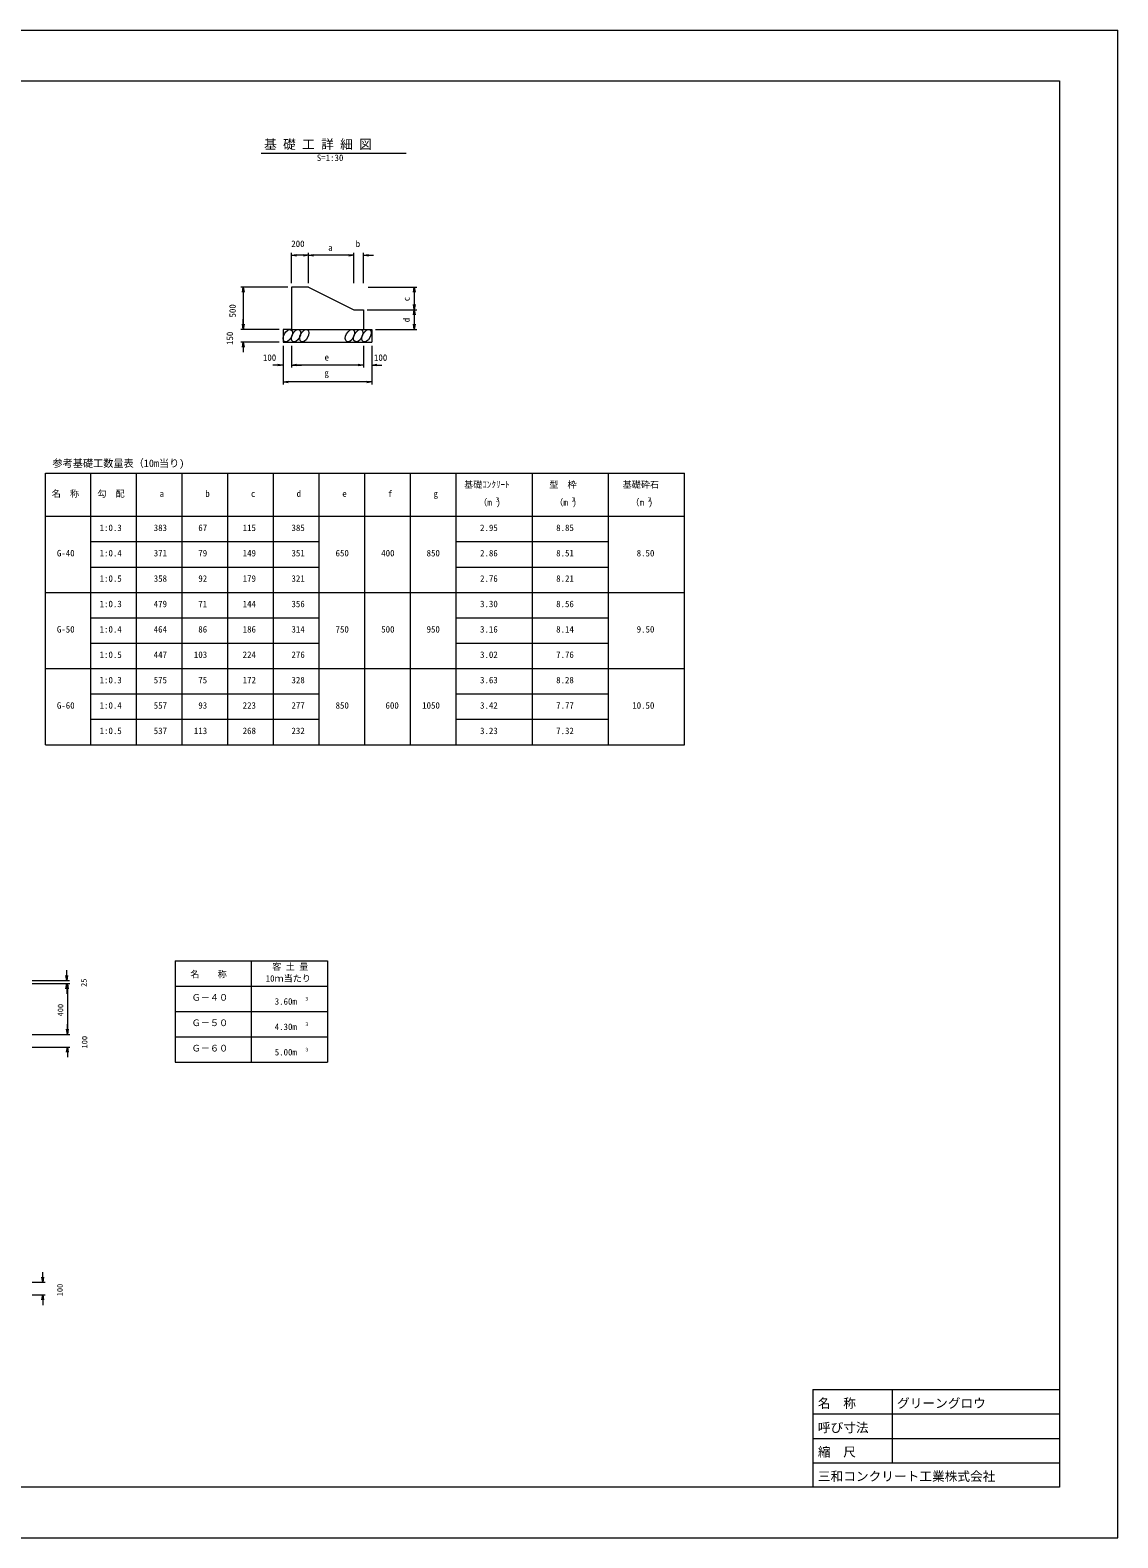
# Model space of a CAD drawing. Units: millimetres, scale not verified. Extents: x 0 to 84100, y 0 to 59400.
# Drawn here: x 41218 to 84100, y 0 to 59400 of the extents above; entities that cross this region are included whole.
import ezdxf
from ezdxf.enums import TextEntityAlignment as Align

# ---------------------------------------------------------------- set-up
doc = ezdxf.new("R2010")
doc.units = ezdxf.units.MM
doc.header["$LTSCALE"] = 100
for name, color, linetype, lineweight in [('D-MTR-FRAM（材料表図枠）', 2, 'Continuous', 18), ('D-STR-DIM（寸法）', 7, 'Continuous', 18), ('D-STR-STRn（構造物）', 7, 'Continuous', 18), ('D-STR（構造物外形線）', 1, 'Continuous', 18), ('D-TTL(外枠）', 2, 'Continuous', 18), ('D-TTL-LINE（枠内）', 2, 'Continuous', 18), ('DEFPOINTS_2', 8, 'Continuous', 18)]:
    doc.layers.add(name, color=color, linetype=linetype, lineweight=lineweight)
for name, color, linetype in [('D-MTR-TXT(文字列）', 7, 'Continuous'), ('D-MTR（材料表タイトル）', 7, 'Continuous'), ('D-TTL-TXT（文字）', 7, 'Continuous')]:
    doc.layers.add(name, color=color, linetype=linetype)
doc.styles.add('ＭＳ ゴシック', font='')
doc.styles.get('ＭＳ ゴシック').set_extended_font_data('MS Gothic')

msp = doc.modelspace()

# ---------------------------------------------------------------- linework, layer by layer
at = {"layer": 'D-MTR-FRAM（材料表図枠）'}
for p, q in [((41817.6, 41949), (67017.6, 41949)), ((41817.6, 31249), (41817.6, 41949)), ((43617.6, 31249), (43617.6, 41949)), ((45417.6, 31249), (45417.6, 41949)), ((47217.6, 31249), (47217.6, 41949)), ((49017.6, 31249), (49017.6, 41949)), ((50817.6, 31249), (50817.6, 41949)), ((52617.6, 31249), (52617.6, 41949)), ((54417.6, 31249), (54417.6, 41949)), ((56217.6, 31249), (56217.6, 41949)), ((58017.6, 31249), (58017.6, 41949)), ((61017.6, 31249), (61017.6, 41949)), ((64017.6, 31249), (64017.6, 41949)), ((67017.6, 31249), (67017.6, 41949)), ((41817.6, 40249), (67017.6, 40249)), ((43617.6, 39249), (52617.6, 39249)), ((58017.6, 39249), (64017.6, 39249)), ((58017.6, 39249), (59617.6, 39249)), ((43617.6, 38249), (52617.6, 38249)), ((58017.6, 38249), (64017.6, 38249)), ((58017.6, 38249), (59617.6, 38249)), ((41817.6, 37249), (67017.6, 37249)), ((43617.6, 36249), (52617.6, 36249)), ((43617.6, 36249), (52617.6, 36249)), ((58017.6, 36249), (64017.6, 36249)), ((58017.6, 36249), (64017.6, 36249)), ((43617.6, 35249), (52617.6, 35249)), ((58017.6, 35249), (64017.6, 35249)), ((58017.6, 35249), (59617.6, 35249)), ((41817.6, 34249), (67017.6, 34249)), ((43617.6, 33249), (52617.6, 33249)), ((58017.6, 33249), (64017.6, 33249)), ((58017.6, 33249), (59617.6, 33249)), ((43617.6, 32249), (52617.6, 32249)), ((58017.6, 32249), (64017.6, 32249)), ((41817.6, 31249), (67017.6, 31249)), ((46936, 22736.3), (52936, 22736.3)), ((46936, 22736.3), (46936, 18736.3)), ((49936, 22736.3), (49936, 18736.3)), ((52936, 22736.3), (52936, 18736.3)), ((46936, 21736.3), (52936, 21736.3)), ((46936, 20736.3), (52936, 20736.3)), ((46936, 19736.3), (52936, 19736.3)), ((46936, 18736.3), (52936, 18736.3))]:
    msp.add_line(p, q, dxfattribs=at)
at = {"layer": 'D-STR-DIM（寸法）'}
for p, q in [((51522.3, 49429.6), (51522.3, 50628.4)), ((51522.3, 50528.4), (51722.3, 50561.8)), ((51722.3, 50495.1), (51522.3, 50528.4)), ((51522.3, 50528.4), (51722.3, 50528.4)), ((51989, 50528.4), (51722.3, 50528.4)), ((51989, 50561.8), (52189, 50528.4)), ((52189, 50528.4), (51989, 50495.1)), ((52189, 50528.4), (51989, 50528.4)), ((52189, 49429.6), (52189, 50628.4)), ((52189, 49429.6), (52189, 50628.4)), ((52189, 50528.4), (52389, 50561.8)), ((52389, 50495.1), (52189, 50528.4)), ((52189, 50528.4), (52389, 50528.4)), ((53777.8, 50528.4), (52389, 50528.4)), ((53777.8, 50528.4), (53577.8, 50528.4)), ((53777.8, 50561.8), (53977.8, 50528.4)), ((53777.8, 50561.8), (53977.8, 50528.4)), ((53977.8, 50528.4), (53777.8, 50495.1)), ((53977.8, 50528.4), (53777.8, 50528.4)), ((53977.8, 50528.4), (53777.8, 50495.1)), ((53977.8, 50528.4), (53777.8, 50528.4)), ((53977.8, 49429.6), (53977.8, 50628.4)), ((53977.8, 49429.6), (53977.8, 50628.4)), ((54355.7, 49429.6), (54355.7, 50628.4)), ((54355.7, 50528.4), (54555.7, 50561.8)), ((54555.7, 50495.1), (54355.7, 50528.4)), ((54355.7, 50528.4), (54555.7, 50528.4)), ((54555.7, 50528.4), (54755.7, 50528.4)), ((51372.3, 49279.6), (49518.2, 49279.6)), ((49584.9, 49079.6), (49618.2, 49279.6)), ((49618.2, 49279.6), (49651.5, 49079.6)), ((49618.2, 49279.6), (49618.2, 49079.6)), ((49618.2, 49079.6), (49618.2, 47812.9)), ((54549.1, 49279.6), (56459.3, 49279.6)), ((56325.9, 49079.6), (56359.3, 49279.6)), ((56359.3, 49279.6), (56392.6, 49079.6)), ((56359.3, 49279.6), (56359.3, 49079.6)), ((56359.3, 49079.6), (56359.3, 48586.2)), ((54505.7, 48386.2), (56459.3, 48386.2)), ((54505.7, 48386.2), (56459.3, 48386.2)), ((56359.3, 48386.2), (56325.9, 48586.2)), ((56325.9, 48186.2), (56359.3, 48386.2)), ((56392.6, 48586.2), (56359.3, 48386.2)), ((56359.3, 48386.2), (56359.3, 48586.2)), ((56359.3, 48386.2), (56392.6, 48186.2)), ((56359.3, 48386.2), (56359.3, 48186.2)), ((56359.3, 48186.2), (56359.3, 47812.9)), ((51039, 47612.9), (49518.2, 47612.9)), ((51039, 47612.9), (49518.2, 47612.9)), ((49618.2, 47612.9), (49584.9, 47812.9)), ((49618.2, 47612.9), (49584.9, 47812.9)), ((49618.2, 47812.9), (49618.2, 48012.9)), ((49651.5, 47812.9), (49618.2, 47612.9)), ((49618.2, 47612.9), (49618.2, 47812.9)), ((49651.5, 47812.9), (49618.2, 47612.9)), ((49618.2, 47612.9), (49618.2, 47812.9)), ((54839, 47612.9), (56459.3, 47612.9)), ((56359.3, 47612.9), (56325.9, 47812.9)), ((56392.6, 47812.9), (56359.3, 47612.9)), ((56359.3, 47612.9), (56359.3, 47812.9)), ((51039, 47112.9), (49518.2, 47112.9)), ((49584.9, 46912.9), (49618.2, 47112.9)), ((49618.2, 47112.9), (49651.5, 46912.9)), ((49618.2, 47112.9), (49618.2, 46912.9)), ((51189, 46962.9), (51189, 45440.4)), ((51189, 46962.9), (51189, 46106.1)), ((51522.3, 46962.9), (51522.3, 46106.1)), ((51522.3, 46962.9), (51522.3, 46106.1)), ((54355.7, 46962.9), (54355.7, 46106.1)), ((54355.7, 46962.9), (54355.7, 46106.1)), ((54689, 46962.9), (54689, 45440.4)), ((54689, 46962.9), (54689, 46106.1)), ((49618.2, 46912.9), (49618.2, 46712.9)), ((50989, 46206.1), (50789, 46206.1)), ((50989, 46239.4), (51189, 46206.1)), ((51189, 46206.1), (50989, 46172.8)), ((51189, 46206.1), (50989, 46206.1)), ((51522.3, 46206.1), (51722.3, 46239.4)), ((51522.3, 46206.1), (51722.3, 46239.4)), ((51722.3, 46172.8), (51522.3, 46206.1)), ((51522.3, 46206.1), (51722.3, 46206.1)), ((51722.3, 46172.8), (51522.3, 46206.1)), ((51522.3, 46206.1), (51722.3, 46206.1)), ((51722.3, 46206.1), (51922.3, 46206.1)), ((54155.7, 46206.1), (51722.3, 46206.1)), ((54155.7, 46206.1), (53955.7, 46206.1)), ((54155.7, 46239.4), (54355.7, 46206.1)), ((54155.7, 46239.4), (54355.7, 46206.1)), ((54355.7, 46206.1), (54155.7, 46172.8)), ((54355.7, 46206.1), (54155.7, 46206.1)), ((54355.7, 46206.1), (54155.7, 46172.8)), ((54355.7, 46206.1), (54155.7, 46206.1)), ((54689, 46206.1), (54889, 46239.4)), ((54889, 46172.8), (54689, 46206.1)), ((54689, 46206.1), (54889, 46206.1)), ((54889, 46206.1), (55089, 46206.1)), ((51189, 45540.4), (51389, 45573.8)), ((51389, 45507.1), (51189, 45540.4)), ((51189, 45540.4), (51389, 45540.4)), ((54489, 45540.4), (51389, 45540.4)), ((54489, 45573.8), (54689, 45540.4)), ((54689, 45540.4), (54489, 45507.1)), ((54689, 45540.4), (54489, 45540.4)), ((42664.1, 21959.8), (42630.7, 22159.8)), ((42664.1, 22159.8), (42664.1, 22359.8)), ((42697.4, 22159.8), (42664.1, 21959.8)), ((42664.1, 21959.8), (42664.1, 22159.8)), ((41293.1, 21959.8), (42764.1, 21959.8)), ((41293.1, 21834.8), (42764.1, 21834.8)), ((41293.1, 21834.8), (42789.1, 21834.8)), ((42630.7, 21634.8), (42664.1, 21834.8)), ((42655.7, 21634.8), (42689.1, 21834.8)), ((42664.1, 21834.8), (42697.4, 21634.8)), ((42664.1, 21834.8), (42664.1, 21634.8)), ((42664.1, 21634.8), (42664.1, 21434.8)), ((42689.1, 21834.8), (42722.4, 21634.8)), ((42689.1, 21834.8), (42689.1, 21634.8)), ((42689.1, 21634.8), (42689.1, 20034.8)), ((42689.1, 20034.8), (42689.1, 20234.8)), ((41293.1, 19834.8), (42789.1, 19834.8)), ((41293.1, 19834.8), (42789.1, 19834.8)), ((42689.1, 19834.8), (42655.7, 20034.8)), ((42689.1, 19834.8), (42655.7, 20034.8)), ((42722.4, 20034.8), (42689.1, 19834.8)), ((42689.1, 19834.8), (42689.1, 20034.8)), ((42722.4, 20034.8), (42689.1, 19834.8)), ((42689.1, 19834.8), (42689.1, 20034.8)), ((41293.1, 19334.8), (42789.1, 19334.8)), ((42655.7, 19134.8), (42689.1, 19334.8)), ((42689.1, 19334.8), (42722.4, 19134.8)), ((42689.1, 19334.8), (42689.1, 19134.8)), ((42689.1, 19134.8), (42689.1, 18934.8)), ((41716.2, 10070.3), (41682.9, 10270.3)), ((41716.2, 10270.3), (41716.2, 10470.3)), ((41749.6, 10270.3), (41716.2, 10070.3)), ((41716.2, 10070.3), (41716.2, 10270.3)), ((41293.1, 10070.3), (41816.2, 10070.3)), ((41293.1, 9571.9), (41816.2, 9571.9)), ((41682.9, 9371.9), (41716.2, 9571.9)), ((41716.2, 9571.9), (41749.6, 9371.9)), ((41716.2, 9571.9), (41716.2, 9371.9)), ((41716.2, 9371.9), (41716.2, 9171.9))]:
    msp.add_line(p, q, dxfattribs=at)
at = {"layer": 'D-STR-STRn（構造物）'}
for centre in [(51374.4, 47362.9), (51700.8, 47362.9), (52027.2, 47362.9), (53827.2, 47362.9), (54153.6, 47362.9), (54480, 47362.9)]:
    msp.add_ellipse(centre, major_axis=(127.1, 234.4), ratio=0.5625, dxfattribs=at)
at = {"layer": 'D-STR（構造物外形線）'}
for p, q in [((52189, 49279.6), (51522.3, 49279.6)), ((51522.3, 49279.6), (51522.3, 47612.9)), ((52189, 49279.6), (53977.8, 48385.1)), ((53975.7, 48386.2), (54355.7, 48386.2)), ((54355.7, 48386.2), (54355.7, 47612.9)), ((51522.3, 47612.9), (51189, 47612.9)), ((51189, 47612.9), (51189, 47112.9)), ((51522.3, 47612.9), (54355.7, 47612.9)), ((54355.7, 47612.9), (54689, 47612.9)), ((54689, 47612.9), (54689, 47112.9)), ((51189, 47112.9), (54689, 47112.9))]:
    msp.add_line(p, q, dxfattribs=at)
at = {"layer": 'D-TTL(外枠）'}
for p, q in [((2300, 57400), (81800, 57400)), ((81800, 57400), (81800, 2000)), ((72080, 5840), (81800, 5840)), ((72080, 5840), (72080, 2000)), ((75200, 5840), (75200, 2960)), ((72080, 4880), (81800, 4880)), ((72080, 3920), (81800, 3920)), ((72080, 2960), (81800, 2960)), ((81800, 2000), (2300, 2000))]:
    msp.add_line(p, q, dxfattribs=at)
at = {"layer": 'D-TTL-LINE（枠内）'}
msp.add_line((50324.1, 54559.5), (56045, 54559.5), dxfattribs=at)
at = {"layer": 'DEFPOINTS_2'}
for p, q in [((0, 59400), (84100, 59400)), ((84100, 0), (84100, 59400)), ((0, 0), (84100, 0))]:
    msp.add_line(p, q, dxfattribs=at)

# ---------------------------------------------------------------- texts
at = {"layer": 'D-MTR-TXT(文字列）', "style": 'ＭＳ ゴシック'}
for s, height, p in [('基礎ｺﾝｸﾘｰﾄ', 256.6, (58325.7, 41291.7)), ('\u3000型\u3000枠', 256.6, (61325.7, 41291.7)), ('基礎砕石', 256.6, (64576.1, 41291.7)), ('名\u3000称', 256.6, (42071.1, 40935)), ('勾\u3000配', 256.6, (43871.1, 40935)), ('a', 256.6, (46323.8, 40935)), ('b', 256.6, (48123.8, 40935)), ('c', 256.6, (49923.8, 40935)), ('d', 256.6, (51723.8, 40935)), ('e', 256.6, (53523.8, 40935)), ('f', 256.6, (55323.8, 40935)), ('g', 256.6, (57123.8, 40935)), ('3', 183.3, (59570.2, 40764.1)), ('2', 183.3, (62570.2, 40764.1)), ('2', 183.3, (65570.2, 40764.1)), ('（m )', 256.6, (58884.5, 40589.3)), ('（m )', 256.6, (61884.5, 40589.3)), ('（m )', 256.6, (64884.5, 40589.3)), ('1:0.3', 256.6, (43957.6, 39589.3)), ('383', 256.6, (46090.6, 39589.3)), (' 67', 256.6, (47673.5, 39589.3)), ('115', 256.6, (49597.5, 39589.3)), ('385', 256.6, (51521.6, 39589.3)), ('2.95', 256.6, (58955.8, 39589.3)), ('8.85', 256.6, (61955.8, 39589.3)), ('G-40', 256.6, (42273.5, 38589.3)), ('1:0.4', 256.6, (43957.6, 38589.3)), ('371', 256.6, (46090.6, 38589.3)), (' 79', 256.6, (47673.5, 38589.3)), ('149', 256.6, (49597.5, 38589.3)), ('351', 256.6, (51521.6, 38589.3)), ('650', 256.6, (53259.5, 38589.3)), ('400', 256.6, (55059.5, 38589.3)), (' 850', 256.6, (56673.5, 38589.3)), ('2.86', 256.6, (58955.8, 38589.3)), ('8.51', 256.6, (61955.8, 38589.3)), (' 8.50', 256.6, (64955.8, 38589.3)), ('1:0.5', 256.6, (43957.6, 37589.3)), ('358', 256.6, (46090.6, 37589.3)), (' 92', 256.6, (47673.5, 37589.3)), ('179', 256.6, (49597.5, 37589.3)), ('321', 256.6, (51521.6, 37589.3)), ('2.76', 256.6, (58955.8, 37589.3)), ('8.21', 256.6, (61955.8, 37589.3)), ('1:0.3', 256.6, (43957.6, 36589.3)), ('479', 256.6, (46090.6, 36589.3)), (' 71', 256.6, (47673.5, 36589.3)), ('144', 256.6, (49597.5, 36589.3)), ('356', 256.6, (51521.6, 36589.3)), ('3.30', 256.6, (58955.8, 36589.3)), ('8.56', 256.6, (61955.8, 36589.3)), ('G-50', 256.6, (42273.5, 35589.3)), ('1:0.4', 256.6, (43957.6, 35589.3)), ('464', 256.6, (46090.6, 35589.3)), (' 86', 256.6, (47673.5, 35589.3)), ('186', 256.6, (49597.5, 35589.3)), ('314', 256.6, (51521.6, 35589.3)), ('750', 256.6, (53259.5, 35589.3)), ('500', 256.6, (55059.5, 35589.3)), (' 950', 256.6, (56673.5, 35589.3)), ('3.16', 256.6, (58955.8, 35589.3)), ('8.14', 256.6, (61955.8, 35589.3)), (' 9.50', 256.6, (64955.8, 35589.3)), ('1:0.5', 256.6, (43957.6, 34589.3)), ('447', 256.6, (46090.6, 34589.3)), ('103', 256.6, (47673.5, 34589.3)), ('224', 256.6, (49597.5, 34589.3)), ('276', 256.6, (51521.6, 34589.3)), ('3.02', 256.6, (58955.8, 34589.3)), ('7.76', 256.6, (61955.8, 34589.3)), ('1:0.3', 256.6, (43957.6, 33589.3)), ('575', 256.6, (46090.6, 33589.3)), (' 75', 256.6, (47673.5, 33589.3)), ('172', 256.6, (49597.5, 33589.3)), ('328', 256.6, (51521.6, 33589.3)), ('3.63', 256.6, (58955.8, 33589.3)), ('8.28', 256.6, (61955.8, 33589.3)), ('G-60', 256.6, (42273.5, 32589.3)), ('1:0.4', 256.6, (43957.6, 32589.3)), ('557', 256.6, (46090.6, 32589.3)), (' 93', 256.6, (47673.5, 32589.3)), ('223', 256.6, (49597.5, 32589.3)), ('277', 256.6, (51521.6, 32589.3)), ('850', 256.6, (53259.5, 32589.3)), ('600', 256.6, (55228.3, 32589.3)), ('1050', 256.6, (56673.5, 32589.3)), ('3.42', 256.6, (58955.8, 32589.3)), ('7.77', 256.6, (61955.8, 32589.3)), ('10.50', 256.6, (64955.8, 32589.3)), ('1:0.5', 256.6, (43957.6, 31589.3)), ('537', 256.6, (46090.6, 31589.3)), ('113', 256.6, (47673.5, 31589.3)), ('268', 256.6, (49597.5, 31589.3)), ('232', 256.6, (51521.6, 31589.3)), ('3.23', 256.6, (58955.8, 31589.3)), ('7.32', 256.6, (61955.8, 31589.3)), ('客 土 量', 256.6, (50761.4, 22297.7)), ('名\u3000\u3000称', 256.6, (47533.7, 22001.2)), ('10ｍ当たり', 256.6, (50503, 21833.9)), ('2', 146.6, (51344, 22029.9)), ('Ｇ－４０', 256.6, (47587, 21084.1)), ('3.60m', 256.6, (50860.9, 20928.2)), ('3', 146.6, (52070, 21120.6)), ('Ｇ－５０', 256.6, (47587, 20084.1)), ('4.30m', 256.6, (50860.9, 19928.2)), ('3', 146.6, (52070, 20120.6)), ('Ｇ－６０', 256.6, (47587, 19084.1)), ('5.00m', 256.6, (50860.9, 18928.2)), ('3', 146.6, (52070, 19120.6))]:
    msp.add_text(s, height=height, dxfattribs=at).set_placement(p, align=Align.BOTTOM_LEFT)
at = {"layer": 'D-MTR（材料表タイトル）', "style": 'ＭＳ ゴシック'}
msp.add_text('参考基礎工数量表（10m当り)', height=293.3, dxfattribs=at).set_placement((42099.6, 42101.5), align=Align.BOTTOM_LEFT)
at = {"layer": 'D-STR-DIM（寸法）', "style": 'ＭＳ ゴシック'}
for s, p in [('200', (51512.8, 50778.4)), ('b', (54053.9, 50778.4)), ('a', (52969.7, 50628.4)), ('100', (50395.5, 46293.7)), ('e', (52825.3, 46306.1)), ('100', (54773.6, 46293.7)), ('g', (52822.6, 45697.3))]:
    msp.add_text(s, height=256.6, dxfattribs=at).set_placement(p, align=Align.BOTTOM_LEFT)
for s, height, p in [('c', 256.6, (56259.3, 48720.1)), ('500', 256.6, (49403.3, 48079.1)), ('d', 256.6, (56259.3, 47891.2)), ('150', 256.6, (49295.6, 46996.4)), ('25', 219.9, (43514.1, 21704.7)), ('400', 219.9, (42589.1, 20544)), ('100', 219.9, (43539.1, 19281)), ('100', 219.9, (42566.2, 9517.3))]:
    msp.add_text(s, height=height, rotation=90, dxfattribs=at).set_placement(p, align=Align.BOTTOM_LEFT)
at = {"layer": 'D-TTL-TXT（文字）', "style": 'ＭＳ ゴシック'}
for s, height, p in [('基 礎 工 詳 細 図', 366.6, (50440.9, 54612.8)), ('S=1:30', 256.6, (52520.1, 54165.7)), ('名\u3000称', 366.6, (72273.1, 5011.4)), ('グリーングロウ', 366.6, (75393.1, 5011.4)), ('呼び寸法', 366.6, (72273.1, 4051.4)), ('縮\u3000尺', 366.6, (72273.1, 3091.4)), ('三和コンクリート工業株式会社', 366.6, (72273.1, 2131.4))]:
    msp.add_text(s, height=height, dxfattribs=at).set_placement(p, align=Align.BOTTOM_LEFT)

doc.saveas('drawing.dxf')
